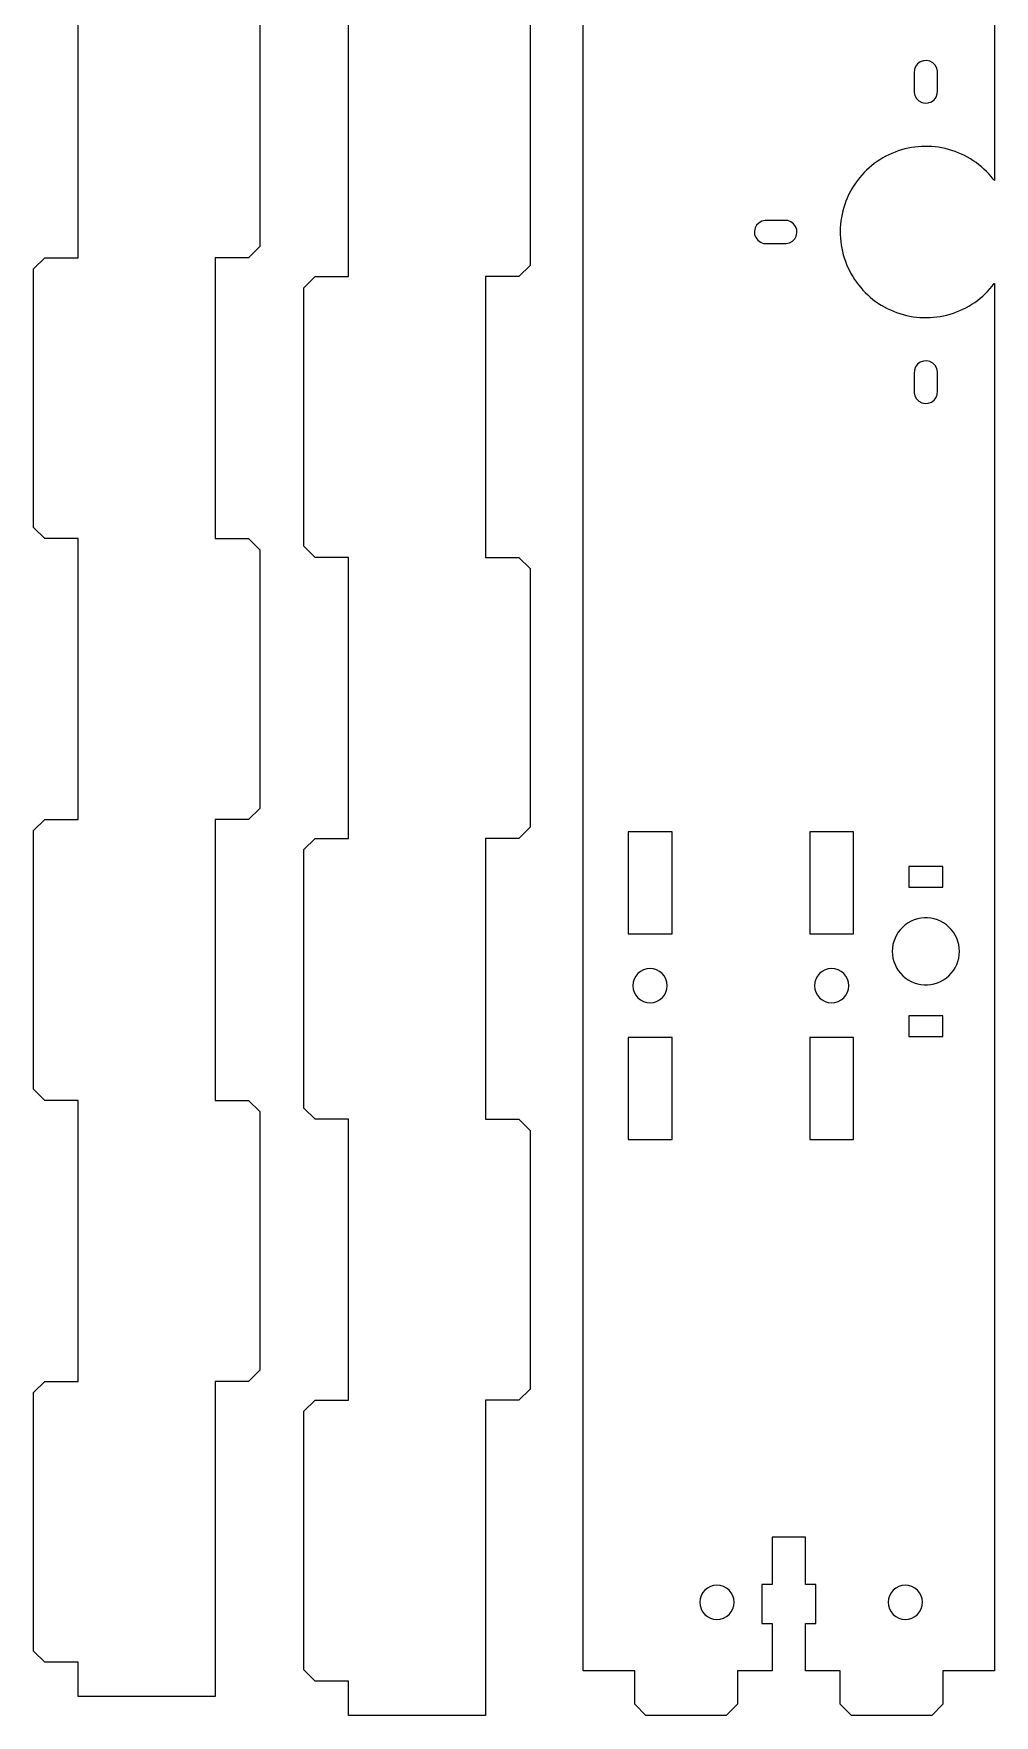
# Model space of a CAD drawing. Extents: x 82 to 769, y -504 to -18.
# Drawn here: x 82.1 to 222.3, y -504.4 to -259 of the extents above; entities that cross this region are included whole.
import ezdxf

# ---------------------------------------------------------------- set-up
doc = ezdxf.new("R2010")
doc.units = 0
doc.layers.add('Layer_1', color=7, linetype='CONTINUOUS')

msp = doc.modelspace()

# ---------------------------------------------------------------- linework, layer by layer
at = {"layer": 'Layer_1', "color": 7}
for p, q in [((162.288282, -497.916027), (162.288282, -77.916025)), ((222.288275, -77.916025), (222.288275, -280.420056)), ((88.557255, -291.665275), (88.557255, -250.665275)), ((115.057273, -252.290274), (115.057273, -290.040275)), ((128.013463, -294.416024), (128.013463, -253.416022)), ((154.51348, -255.041029), (154.51348, -292.791017)), ((210.627079, -264.220126), (210.592563, -264.702826)), ((210.592563, -264.702826), (210.592563, -267.531226)), ((210.796158, -263.766826), (210.627079, -264.220126)), ((211.086169, -263.379426), (210.796158, -263.766826)), ((211.473576, -263.089426), (211.086169, -263.379426)), ((211.926881, -262.920326), (211.473576, -263.089426)), ((212.409566, -262.885826), (211.926881, -262.920326)), ((212.882373, -262.988726), (212.409566, -262.885826)), ((213.307061, -263.220626), (212.882373, -262.988726)), ((213.649171, -263.562726), (213.307061, -263.220626)), ((213.881073, -263.987426), (213.649171, -263.562726)), ((213.983971, -264.460226), (213.881073, -263.987426)), ((213.983971, -267.288626), (213.983971, -264.460226)), ((210.592563, -267.531226), (210.695461, -268.004026)), ((213.94937, -267.771326), (213.983971, -267.288626)), ((210.695461, -268.004026), (210.927363, -268.428726)), ((210.927363, -268.428726), (211.269473, -268.770826)), ((211.269473, -268.770826), (211.694161, -269.002726)), ((211.694161, -269.002726), (212.166968, -269.105626)), ((212.166968, -269.105626), (212.649681, -269.071126)), ((212.649681, -269.071126), (213.102958, -268.902026)), ((213.102958, -268.902026), (213.490364, -268.612026)), ((213.490364, -268.612026), (213.780376, -268.224626)), ((213.780376, -268.224626), (213.94937, -267.771326)), ((206.002472, -277.111526), (205.577869, -277.369926)), ((206.436982, -276.870126), (206.002472, -277.111526)), ((206.880776, -276.646226), (206.436982, -276.870126)), ((207.333065, -276.440126), (206.880776, -276.646226)), ((207.793172, -276.252226), (207.333065, -276.440126)), ((208.260476, -276.082726), (207.793172, -276.252226)), ((208.734073, -275.931926), (208.260476, -276.082726)), ((209.213371, -275.800126), (208.734073, -275.931926)), ((209.697467, -275.687426), (209.213371, -275.800126)), ((210.185683, -275.594126), (209.697467, -275.687426)), ((210.677173, -275.520326), (210.185683, -275.594126)), ((211.171259, -275.466026), (210.677173, -275.520326)), ((211.66718, -275.431426), (211.171259, -275.466026)), ((212.163976, -275.416626), (211.66718, -275.431426)), ((212.661082, -275.421626), (212.163976, -275.416625)), ((213.157483, -275.446326), (212.661082, -275.421626)), ((213.652557, -275.490726), (213.157483, -275.446326)), ((214.145458, -275.554726), (213.652557, -275.490726)), ((214.635368, -275.638426), (214.145458, -275.554726)), ((215.121665, -275.741426), (214.635368, -275.638426)), ((215.603475, -275.863626), (215.121665, -275.741426)), ((216.079979, -276.005026), (215.603475, -275.863626)), ((216.550584, -276.165126), (216.079979, -276.005026)), ((217.01436, -276.343926), (216.550584, -276.165126)), ((217.470685, -276.540926), (217.01436, -276.343926)), ((217.918769, -276.756026), (217.470685, -276.540926)), ((218.358077, -276.988626), (217.918769, -276.756026)), ((218.787675, -277.238626), (218.358077, -276.988626)), ((219.207057, -277.505426), (218.787675, -277.238626)), ((202.93816, -279.619856), (202.615777, -279.998136)), ((203.275472, -279.254676), (202.93816, -279.619856)), ((203.626867, -278.903206), (203.275472, -279.254676)), ((203.992062, -278.565986), (203.626867, -278.903206)), ((204.370381, -278.243556), (203.992062, -278.565986)), ((204.761174, -277.936416), (204.370381, -278.243556)), ((205.163877, -277.645026), (204.761174, -277.936416)), ((205.577869, -277.369926), (205.163877, -277.645026)), ((219.615461, -277.788726), (219.207057, -277.505426)), ((220.012266, -278.088036), (219.615461, -277.788726)), ((220.396878, -278.402886), (220.012266, -278.088036)), ((220.768678, -278.732786), (220.396878, -278.402886)), ((221.127072, -279.077206), (220.768678, -278.732786)), ((221.471467, -279.435586), (221.127072, -279.077206)), ((221.801385, -279.807386), (221.471467, -279.435586)), ((222.116261, -280.192016), (221.801385, -279.807386)), ((201.242371, -282.064706), (201.018484, -282.508496)), ((201.483671, -281.630196), (201.242371, -282.064706)), ((201.742159, -281.205606), (201.483671, -281.630196)), ((202.017269, -280.791636), (201.742159, -281.205606)), ((202.308663, -280.388946), (202.017269, -280.791636)), ((202.615777, -279.998136), (202.308663, -280.388946)), ((222.288275, -280.420056), (222.116261, -280.192016)), ((200.30418, -284.361876), (200.172382, -284.841116)), ((200.454971, -283.888236), (200.30418, -284.361876)), ((200.624474, -283.420966), (200.454971, -283.888236)), ((200.812377, -282.960806), (200.624474, -283.420966)), ((201.018484, -282.508496), (200.812377, -282.960806)), ((187.592863, -286.897256), (187.360876, -287.32194)), ((187.934973, -286.555106), (187.592863, -286.897256)), ((188.359661, -286.323226), (187.934973, -286.555106)), ((188.832467, -286.220366), (188.359661, -286.323226)), ((191.66087, -286.220366), (188.832467, -286.220366)), ((192.143583, -286.254876), (191.66087, -286.220366)), ((192.59686, -286.423976), (192.143583, -286.254876)), ((192.984267, -286.713956), (192.59686, -286.423976)), ((193.274165, -287.101313), (192.984267, -286.713956)), ((193.443273, -287.554667), (193.274165, -287.101313)), ((199.838259, -286.799086), (199.803659, -287.294932)), ((199.892474, -286.304986), (199.838259, -286.799086)), ((199.96636, -285.813456), (199.892474, -286.304986)), ((200.059663, -285.325236), (199.96636, -285.813456)), ((200.172382, -284.841116), (200.059663, -285.325236)), ((187.360876, -287.32194), (187.258063, -287.794764)), ((187.258063, -287.794764), (187.292578, -288.277385)), ((187.292578, -288.277385), (187.461658, -288.730739)), ((187.461658, -288.730739), (187.751669, -289.118096)), ((187.751669, -289.118096), (188.139076, -289.408076)), ((188.139076, -289.408076), (188.592381, -289.577176)), ((188.592381, -289.577176), (189.074981, -289.611686)), ((189.074981, -289.611686), (191.903469, -289.611686)), ((191.903469, -289.611686), (192.376275, -289.508826)), ((192.376275, -289.508826), (192.800963, -289.276946)), ((192.800963, -289.276946), (193.143073, -288.934796)), ((193.143073, -288.934796), (193.374975, -288.510112)), ((193.374975, -288.510112), (193.477873, -288.037288)), ((193.477873, -288.037288), (193.443273, -287.554667)), ((199.78887, -287.791758), (199.79395, -288.288783)), ((199.803659, -287.294932), (199.788983, -287.791758)), ((199.793866, -288.288783), (199.818419, -288.785212)), ((199.81856, -288.785212), (199.862982, -289.280286)), ((199.862982, -289.280286), (199.926962, -289.773186)), ((82.057265, -293.290275), (83.682264, -291.665275)), ((83.682264, -291.665275), (88.557255, -291.665275)), ((113.432265, -291.665275), (108.557272, -291.665275)), ((108.557272, -291.665275), (108.557272, -332.665275)), ((115.057273, -290.040275), (113.432265, -291.665275)), ((199.926962, -289.773186), (200.010584, -290.263166)), ((200.010584, -290.263166), (200.11368, -290.749426)), ((200.11368, -290.749426), (200.235882, -291.231216)), ((200.235882, -291.231216), (200.377275, -291.707746)), ((200.377275, -291.707746), (200.53738, -292.178296)), ((82.057265, -331.040276), (82.057265, -293.290275)), ((121.513462, -296.041032), (123.138469, -294.416024)), ((123.138469, -294.416024), (128.013463, -294.416024)), ((152.888473, -294.416024), (148.013479, -294.416024)), ((148.013479, -294.416024), (148.013479, -335.416027)), ((154.51348, -292.791017), (152.888473, -294.416024)), ((200.53738, -292.178296), (200.716168, -292.642096)), ((200.716168, -292.642096), (200.913159, -293.098426)), ((200.913159, -293.098426), (201.128184, -293.546566)), ((201.128184, -293.546566), (201.360876, -293.985806)), ((201.360876, -293.985806), (201.610869, -294.415426)), ((201.610869, -294.415426), (201.877682, -294.834786)), ((121.513462, -333.79102), (121.513462, -296.041032)), ((201.877682, -294.834786), (202.160976, -295.243206)), ((202.160976, -295.243206), (202.460273, -295.640036)), ((202.460273, -295.640036), (202.775064, -296.024666)), ((202.775064, -296.024666), (203.104981, -296.396466)), ((203.104981, -296.396466), (203.449462, -296.754846)), ((203.449462, -296.754846), (203.807771, -297.099266)), ((220.584471, -297.266066), (220.949582, -296.928846)), ((220.949582, -296.928846), (221.301062, -296.577376)), ((221.301062, -296.577376), (221.638261, -296.212196)), ((221.638261, -296.212196), (221.960784, -295.833916)), ((221.960784, -295.833916), (222.26787, -295.443106)), ((222.26787, -295.443106), (222.28819, -295.414946)), ((222.288275, -295.414946), (222.288275, -497.916027)), ((203.807771, -297.099266), (204.179571, -297.429166)), ((204.179571, -297.429166), (204.564268, -297.744016)), ((204.564268, -297.744016), (204.961072, -298.043326)), ((204.961072, -298.043326), (205.369476, -298.326626)), ((205.369476, -298.326626), (205.788858, -298.593426)), ((205.788858, -298.593426), (206.218485, -298.843426)), ((206.218485, -298.843426), (206.657679, -299.076026)), ((206.657679, -299.076026), (207.105877, -299.291126)), ((207.105877, -299.291126), (207.562173, -299.488126)), ((216.783361, -299.579826), (217.243468, -299.391926)), ((217.243468, -299.391926), (217.695757, -299.185826)), ((217.695757, -299.185826), (218.13958, -298.961926)), ((218.13958, -298.961926), (218.574061, -298.720526)), ((218.574061, -298.720526), (218.998665, -298.462126)), ((218.998665, -298.462126), (219.412685, -298.187026)), ((219.412685, -298.187026), (219.815359, -297.895636)), ((219.815359, -297.895636), (220.206181, -297.588496)), ((220.206181, -297.588496), (220.584471, -297.266066)), ((207.562173, -299.488126), (208.025977, -299.666926)), ((208.025977, -299.666926), (208.496583, -299.827026)), ((208.496583, -299.827026), (208.973059, -299.968426)), ((208.973059, -299.968426), (209.454869, -300.090626)), ((209.454869, -300.090626), (209.941081, -300.193626)), ((209.941081, -300.193626), (210.431075, -300.277326)), ((210.431075, -300.277326), (210.923976, -300.341326)), ((210.923976, -300.341326), (211.419079, -300.385726)), ((211.419079, -300.385726), (211.915479, -300.410426)), ((211.915479, -300.410426), (212.412557, -300.415427)), ((212.412557, -300.415426), (212.909381, -300.400626)), ((212.909381, -300.400626), (213.405161, -300.366026)), ((213.405161, -300.366026), (213.899276, -300.311726)), ((213.899276, -300.311726), (214.390879, -300.237926)), ((214.390879, -300.237926), (214.879067, -300.144626)), ((214.879067, -300.144626), (215.363163, -300.031926)), ((215.363163, -300.031926), (215.842461, -299.900126)), ((215.842461, -299.900126), (216.316058, -299.749326)), ((216.316058, -299.749326), (216.783361, -299.579826)), ((211.926881, -306.760926), (211.473576, -306.930026)), ((212.409566, -306.726426), (211.926881, -306.760926)), ((212.882373, -306.829326), (212.409566, -306.726426)), ((210.627079, -308.060726), (210.592563, -308.543426)), ((210.592563, -308.543426), (210.592563, -311.371826)), ((210.796158, -307.607426), (210.627079, -308.060726)), ((211.086169, -307.220026), (210.796158, -307.607426)), ((211.473576, -306.930026), (211.086169, -307.220026)), ((213.307061, -307.061226), (212.882373, -306.829326)), ((213.649171, -307.403326), (213.307061, -307.061226)), ((213.881073, -307.828026), (213.649171, -307.403326)), ((213.983971, -308.300826), (213.881073, -307.828026)), ((213.983971, -311.129226), (213.983971, -308.300826)), ((210.592563, -311.371826), (210.695461, -311.844626)), ((213.780376, -312.065226), (213.94937, -311.611926)), ((213.94937, -311.611926), (213.983971, -311.129226)), ((210.695461, -311.844626), (210.927363, -312.269326)), ((210.927363, -312.269326), (211.269473, -312.611426)), ((211.269473, -312.611426), (211.694161, -312.843326)), ((211.694161, -312.843326), (212.166968, -312.946226)), ((212.166968, -312.946226), (212.649681, -312.911726)), ((212.649681, -312.911726), (213.102958, -312.742626)), ((213.102958, -312.742626), (213.490364, -312.452626)), ((213.490364, -312.452626), (213.780376, -312.065226)), ((83.682264, -332.665275), (82.057265, -331.040276)), ((88.557255, -332.665275), (83.682264, -332.665275)), ((88.557255, -373.665275), (88.557255, -332.665275)), ((108.557272, -332.665275), (113.432265, -332.665275)), ((113.432265, -332.665275), (115.057273, -334.290274)), ((123.138469, -335.416027), (121.513462, -333.79102)), ((115.057273, -334.290274), (115.057273, -372.040276)), ((128.013463, -335.416027), (123.138469, -335.416027)), ((128.013463, -376.41603), (128.013463, -335.416027)), ((148.013479, -335.416027), (152.888473, -335.416027)), ((152.888473, -335.416027), (154.51348, -337.041034)), ((154.51348, -337.041034), (154.51348, -374.791022)), ((115.057273, -372.040276), (113.432265, -373.665275)), ((82.057265, -375.290273), (83.682264, -373.665275)), ((82.057265, -413.040276), (82.057265, -375.290273)), ((83.682264, -373.665275), (88.557255, -373.665275)), ((113.432265, -373.665275), (108.557272, -373.665275)), ((108.557272, -373.665275), (108.557272, -414.665274)), ((154.51348, -374.791022), (152.888473, -376.41603)), ((175.238275, -375.466027), (168.838265, -375.466027)), ((168.838265, -375.466027), (168.838265, -390.366026)), ((175.238275, -390.366026), (175.238275, -375.466027)), ((201.738264, -375.466027), (195.338282, -375.466027)), ((195.338282, -375.466027), (195.338282, -390.366026)), ((201.738264, -390.366026), (201.738264, -375.466027)), ((121.513462, -378.041009), (123.138469, -376.41603)), ((123.138469, -376.41603), (128.013463, -376.41603)), ((152.888473, -376.41603), (148.013479, -376.41603)), ((148.013479, -376.41603), (148.013479, -417.416038)), ((121.513462, -415.791031), (121.513462, -378.041009)), ((214.788276, -380.516027), (209.788258, -380.516027)), ((209.788258, -380.516027), (209.788258, -383.516027)), ((214.788276, -383.516027), (214.788276, -380.516027)), ((209.788258, -383.516027), (214.788276, -383.516027)), ((208.266572, -390.117027), (208.003964, -390.538026)), ((208.570384, -389.724027), (208.266572, -390.117027)), ((208.912381, -389.365026), (208.570384, -389.724027)), ((209.288978, -389.041026), (208.912381, -389.365026)), ((209.696366, -388.758025), (209.288978, -389.041026)), ((210.130367, -388.517027), (209.696366, -388.758025)), ((210.586467, -388.321027), (210.130367, -388.517027)), ((211.060064, -388.172025), (210.586467, -388.321027)), ((211.546276, -388.073027), (211.060064, -388.172025)), ((212.040081, -388.022026), (211.546276, -388.073027)), ((212.536481, -388.022026), (212.040081, -388.022026)), ((213.030257, -388.073027), (212.536481, -388.022026)), ((213.51647, -388.172025), (213.030257, -388.073027)), ((213.990067, -388.321027), (213.51647, -388.172025)), ((214.446166, -388.517027), (213.990067, -388.321027)), ((214.880167, -388.758025), (214.446166, -388.517027)), ((215.287583, -389.041026), (214.880167, -388.758025)), ((215.664181, -389.365026), (215.287583, -389.041026)), ((216.006178, -389.724027), (215.664181, -389.365026)), ((216.309962, -390.117027), (216.006178, -389.724027)), ((216.572569, -390.538026), (216.309962, -390.117027)), ((168.838265, -390.366026), (175.238275, -390.366026)), ((195.338282, -390.366026), (201.738264, -390.366026)), ((207.413358, -392.420025), (207.38824, -392.916025)), ((207.48857, -391.930025), (207.413358, -392.420025)), ((207.612973, -391.449025), (207.48857, -391.930025)), ((207.785383, -390.984025), (207.612973, -391.449025)), ((208.003964, -390.538026), (207.785383, -390.984025)), ((216.791179, -390.984025), (216.572569, -390.538026)), ((216.96356, -391.449025), (216.791179, -390.984025)), ((217.087964, -391.930025), (216.96356, -391.449025)), ((217.163063, -392.420025), (217.087964, -391.930025)), ((217.188265, -392.916025), (217.163148, -392.420025)), ((207.388268, -392.916025), (207.413386, -393.412025)), ((207.413358, -393.412025), (207.48857, -393.902027)), ((207.48857, -393.902027), (207.612973, -394.383027)), ((207.612973, -394.383027), (207.785383, -394.848025)), ((207.785383, -394.848025), (208.003964, -395.294026)), ((216.572569, -395.294026), (216.791179, -394.848025)), ((216.791179, -394.848025), (216.96356, -394.383027)), ((216.96356, -394.383027), (217.087964, -393.902027)), ((217.087964, -393.902027), (217.163063, -393.412025)), ((217.163063, -393.412025), (217.188181, -392.916025)), ((169.586323, -397.428027), (169.538289, -397.916026)), ((169.728591, -396.959025), (169.586323, -397.428027)), ((169.959618, -396.527027), (169.728591, -396.959025)), ((170.270514, -396.148025), (169.959618, -396.527027)), ((170.649341, -395.837025), (170.270514, -396.148025)), ((171.081565, -395.606026), (170.649341, -395.837025)), ((171.550561, -395.464026), (171.081565, -395.606026)), ((172.03827, -395.416025), (171.550561, -395.464026)), ((172.525978, -395.464026), (172.03827, -395.416025)), ((172.994975, -395.606026), (172.525978, -395.464026)), ((173.427198, -395.837025), (172.994975, -395.606026)), ((173.806025, -396.148025), (173.427198, -395.837025)), ((174.116921, -396.527027), (173.806025, -396.148025)), ((174.347948, -396.959025), (174.116921, -396.527027)), ((174.490216, -397.428027), (174.347948, -396.959025)), ((174.538251, -397.916026), (174.490216, -397.428027)), ((196.086284, -397.428027), (196.038278, -397.916026)), ((196.228581, -396.959025), (196.086284, -397.428027)), ((196.459579, -396.527027), (196.228581, -396.959025)), ((196.770475, -396.148025), (196.459579, -396.527027)), ((197.149359, -395.837025), (196.770475, -396.148025)), ((197.581582, -395.606026), (197.149359, -395.837025)), ((198.050579, -395.464026), (197.581582, -395.606026)), ((198.538259, -395.416025), (198.050579, -395.464026)), ((199.025967, -395.464026), (198.538259, -395.416025)), ((199.494964, -395.606026), (199.025967, -395.464026)), ((199.927159, -395.837025), (199.494964, -395.606026)), ((200.306071, -396.148025), (199.927159, -395.837025)), ((200.616967, -396.527027), (200.306071, -396.148025)), ((200.847966, -396.959025), (200.616967, -396.527027)), ((200.990262, -397.428027), (200.847966, -396.959025)), ((201.038268, -397.916026), (200.990262, -397.428027)), ((208.003964, -395.294026), (208.266572, -395.715026)), ((208.266572, -395.715026), (208.570384, -396.108026)), ((208.570384, -396.108026), (208.912381, -396.467027)), ((208.912381, -396.467027), (209.288978, -396.791026)), ((209.288978, -396.791026), (209.696366, -397.074025)), ((209.696366, -397.074025), (210.130367, -397.315025)), ((210.130367, -397.315025), (210.586467, -397.511026)), ((210.586467, -397.511026), (211.060064, -397.660025)), ((213.51647, -397.660025), (213.990067, -397.511026)), ((213.990067, -397.511026), (214.446166, -397.315025)), ((214.446166, -397.315025), (214.880167, -397.074025)), ((214.880167, -397.074025), (215.287583, -396.791026)), ((215.287583, -396.791026), (215.664181, -396.467027)), ((215.664181, -396.467027), (216.006178, -396.108026)), ((216.006178, -396.108026), (216.309962, -395.715026)), ((216.309962, -395.715026), (216.572569, -395.294026)), ((169.538289, -397.916026), (169.586323, -398.404025)), ((169.586323, -398.404025), (169.728591, -398.873025)), ((169.728591, -398.873025), (169.959618, -399.305025)), ((169.959618, -399.305025), (170.270514, -399.684027)), ((170.270514, -399.684027), (170.649341, -399.995025)), ((170.649341, -399.995025), (171.081565, -400.226026)), ((172.994975, -400.226026), (173.427198, -399.995025)), ((173.427198, -399.995025), (173.806025, -399.684027)), ((173.806025, -399.684027), (174.116921, -399.305025)), ((174.116921, -399.305025), (174.347948, -398.873025)), ((174.347948, -398.873025), (174.490216, -398.404025)), ((174.490216, -398.404025), (174.538251, -397.916026)), ((196.038278, -397.916026), (196.086284, -398.404025)), ((196.086284, -398.404025), (196.228581, -398.873025)), ((196.228581, -398.873025), (196.459579, -399.305025)), ((196.459579, -399.305025), (196.770475, -399.684027)), ((196.770475, -399.684027), (197.149359, -399.995025)), ((197.149359, -399.995025), (197.581582, -400.226026)), ((199.494964, -400.226026), (199.927159, -399.995025)), ((199.927159, -399.995025), (200.306071, -399.684027)), ((200.306071, -399.684027), (200.616967, -399.305025)), ((200.616967, -399.305025), (200.847966, -398.873025)), ((200.847966, -398.873025), (200.990262, -398.404025)), ((200.990262, -398.404025), (201.038268, -397.916026)), ((211.060064, -397.660025), (211.546276, -397.759026)), ((211.546276, -397.759026), (212.040081, -397.810026)), ((212.040081, -397.810026), (212.536481, -397.810026)), ((212.536481, -397.810026), (213.030257, -397.759026)), ((213.030257, -397.759026), (213.51647, -397.660025)), ((171.081565, -400.226026), (171.550561, -400.368026)), ((171.550561, -400.368026), (172.03827, -400.416027)), ((172.03827, -400.416027), (172.525978, -400.368026)), ((172.525978, -400.368026), (172.994975, -400.226026)), ((197.581582, -400.226026), (198.050579, -400.368026)), ((198.050579, -400.368026), (198.538259, -400.416027)), ((198.538259, -400.416027), (199.025967, -400.368026)), ((199.025967, -400.368026), (199.494964, -400.226026)), ((214.788276, -402.316026), (209.788258, -402.316026)), ((209.788258, -402.316026), (209.788258, -405.316025)), ((214.788276, -405.316025), (214.788276, -402.316026)), ((175.238275, -405.466027), (168.838265, -405.466027)), ((168.838265, -405.466027), (168.838265, -420.366025)), ((175.238275, -420.366025), (175.238275, -405.466027)), ((201.738264, -405.466027), (195.338282, -405.466027)), ((195.338282, -405.466027), (195.338282, -420.366025)), ((201.738264, -420.366025), (201.738264, -405.466027)), ((209.788258, -405.316025), (214.788276, -405.316025)), ((83.682264, -414.665274), (82.057265, -413.040276)), ((88.557255, -414.665274), (83.682264, -414.665274)), ((88.557255, -455.665274), (88.557255, -414.665274)), ((108.557272, -414.665274), (113.432265, -414.665274)), ((113.432265, -414.665274), (115.057273, -416.290276)), ((115.057273, -416.290276), (115.057273, -454.040275)), ((123.138469, -417.416038), (121.513462, -415.791031)), ((128.013463, -417.416038), (123.138469, -417.416038)), ((128.013463, -458.416012), (128.013463, -417.416038)), ((148.013479, -417.416038), (152.888473, -417.416038)), ((152.888473, -417.416038), (154.51348, -419.041017)), ((154.51348, -419.041017), (154.51348, -456.791033)), ((168.838265, -420.366025), (175.238275, -420.366025)), ((195.338282, -420.366025), (201.738264, -420.366025)), ((115.057273, -454.040275), (113.432265, -455.665274)), ((82.057265, -457.290276), (83.682264, -455.665274)), ((83.682264, -455.665274), (88.557255, -455.665274)), ((113.432265, -455.665274), (108.557272, -455.665274)), ((108.557272, -455.665274), (108.557272, -501.665275)), ((82.057265, -495.040275), (82.057265, -457.290276)), ((121.513462, -460.04102), (123.138469, -458.416012)), ((123.138469, -458.416012), (128.013463, -458.416012)), ((152.888473, -458.416012), (148.013479, -458.416012)), ((148.013479, -458.416012), (148.013479, -504.416033)), ((154.51348, -456.791033), (152.888473, -458.416012)), ((121.513462, -497.791036), (121.513462, -460.04102)), ((194.738278, -478.416026), (189.838279, -478.416026)), ((189.838279, -478.416026), (189.838279, -485.316026)), ((194.738278, -485.316026), (194.738278, -478.416026)), ((180.399329, -485.837025), (180.020502, -486.148026)), ((180.831552, -485.606027), (180.399329, -485.837025)), ((181.300549, -485.464026), (180.831552, -485.606027)), ((181.788257, -485.416026), (181.300549, -485.464026)), ((182.275965, -485.464026), (181.788257, -485.416026)), ((182.744962, -485.606027), (182.275965, -485.464026)), ((183.177157, -485.837025), (182.744962, -485.606027)), ((183.556069, -486.148026), (183.177157, -485.837025)), ((189.838279, -485.316026), (188.338268, -485.316026)), ((188.338268, -485.316026), (188.338268, -491.016026)), ((196.238261, -485.316026), (194.738278, -485.316026)), ((196.238261, -491.016026), (196.238261, -485.316026)), ((207.899373, -485.837025), (207.520461, -486.148026)), ((208.331568, -485.606027), (207.899373, -485.837025)), ((208.800565, -485.464026), (208.331568, -485.606027)), ((209.288273, -485.416026), (208.800565, -485.464026)), ((209.775981, -485.464026), (209.288273, -485.416026)), ((210.244978, -485.606027), (209.775981, -485.464026)), ((210.677173, -485.837025), (210.244978, -485.606027)), ((211.056085, -486.148026), (210.677173, -485.837025)), ((179.336311, -487.428025), (179.288276, -487.916027)), ((179.288276, -487.916027), (179.336311, -488.404026)), ((179.478551, -486.959025), (179.336311, -487.428025)), ((179.336311, -488.404026), (179.478551, -488.873025)), ((179.709606, -486.527025), (179.478551, -486.959025)), ((180.020502, -486.148026), (179.709606, -486.527025)), ((183.866965, -486.527025), (183.556069, -486.148026)), ((184.097964, -486.959025), (183.866965, -486.527025)), ((184.24026, -487.428025), (184.097964, -486.959025)), ((184.097964, -488.873025), (184.24026, -488.404026)), ((184.288266, -487.916027), (184.24026, -487.428025)), ((184.24026, -488.404026), (184.288266, -487.916027)), ((206.83627, -487.428025), (206.788264, -487.916027)), ((206.788264, -487.916027), (206.83627, -488.404026)), ((206.978566, -486.959025), (206.83627, -487.428025)), ((206.83627, -488.404026), (206.978566, -488.873025)), ((207.209565, -486.527025), (206.978566, -486.959025)), ((207.520461, -486.148026), (207.209565, -486.527025)), ((211.366981, -486.527025), (211.056085, -486.148026)), ((211.597979, -486.959025), (211.366981, -486.527025)), ((211.740276, -487.428025), (211.597979, -486.959025)), ((211.597979, -488.873025), (211.740276, -488.404026)), ((211.788282, -487.916027), (211.740276, -487.428025)), ((211.740276, -488.404026), (211.788282, -487.916027)), ((179.478551, -488.873025), (179.709606, -489.305026)), ((179.709606, -489.305026), (180.020502, -489.684025)), ((180.020502, -489.684025), (180.399329, -489.995025)), ((180.399329, -489.995025), (180.831552, -490.226027)), ((180.831552, -490.226027), (181.300549, -490.368027)), ((181.300549, -490.368027), (181.788257, -490.416025)), ((181.788257, -490.416025), (182.275965, -490.368027)), ((182.275965, -490.368027), (182.744962, -490.226027)), ((182.744962, -490.226027), (183.177157, -489.995025)), ((183.177157, -489.995025), (183.556069, -489.684025)), ((183.556069, -489.684025), (183.866965, -489.305026)), ((183.866965, -489.305026), (184.097964, -488.873025)), ((206.978566, -488.873025), (207.209565, -489.305026)), ((207.209565, -489.305026), (207.520461, -489.684025)), ((207.520461, -489.684025), (207.899373, -489.995025)), ((207.899373, -489.995025), (208.331568, -490.226027)), ((208.331568, -490.226027), (208.800565, -490.368027)), ((208.800565, -490.368027), (209.288273, -490.416025)), ((209.288273, -490.416025), (209.775981, -490.368027)), ((209.775981, -490.368027), (210.244978, -490.226027)), ((210.244978, -490.226027), (210.677173, -489.995025)), ((210.677173, -489.995025), (211.056085, -489.684025)), ((211.056085, -489.684025), (211.366981, -489.305026)), ((211.366981, -489.305026), (211.597979, -488.873025)), ((188.338268, -491.016026), (189.838279, -491.016026)), ((189.838279, -491.016026), (189.838279, -497.916027)), ((194.738278, -497.916027), (194.738278, -491.016026)), ((194.738278, -491.016026), (196.238261, -491.016026)), ((83.682264, -496.665274), (82.057265, -495.040275)), ((88.557255, -496.665274), (83.682264, -496.665274)), ((88.557255, -501.665275), (88.557255, -496.665274)), ((123.138469, -499.416015), (121.513462, -497.791036)), ((169.788281, -497.916027), (162.288282, -497.916027)), ((169.788281, -502.791026), (169.788281, -497.916027)), ((189.838279, -497.916027), (184.788279, -497.916027)), ((184.788279, -497.916027), (184.788279, -502.791026)), ((199.788278, -497.916027), (194.738278, -497.916027)), ((199.788278, -502.791026), (199.788278, -497.916027)), ((222.288275, -497.916027), (214.788276, -497.916027)), ((214.788276, -497.916027), (214.788276, -502.791026)), ((128.013463, -499.416015), (123.138469, -499.416015)), ((128.013463, -504.416033), (128.013463, -499.416015)), ((108.557272, -501.665275), (88.557255, -501.665275)), ((171.41326, -504.416025), (169.788281, -502.791026)), ((184.788279, -502.791026), (183.163272, -504.416025)), ((201.413285, -504.416025), (199.788278, -502.791026)), ((214.788276, -502.791026), (213.163269, -504.416025)), ((148.013479, -504.416033), (128.013463, -504.416033)), ((183.163272, -504.416025), (171.41326, -504.416025)), ((213.163269, -504.416025), (201.413285, -504.416025))]:
    msp.add_line(p, q, dxfattribs=at)

doc.saveas('drawing.dxf')
